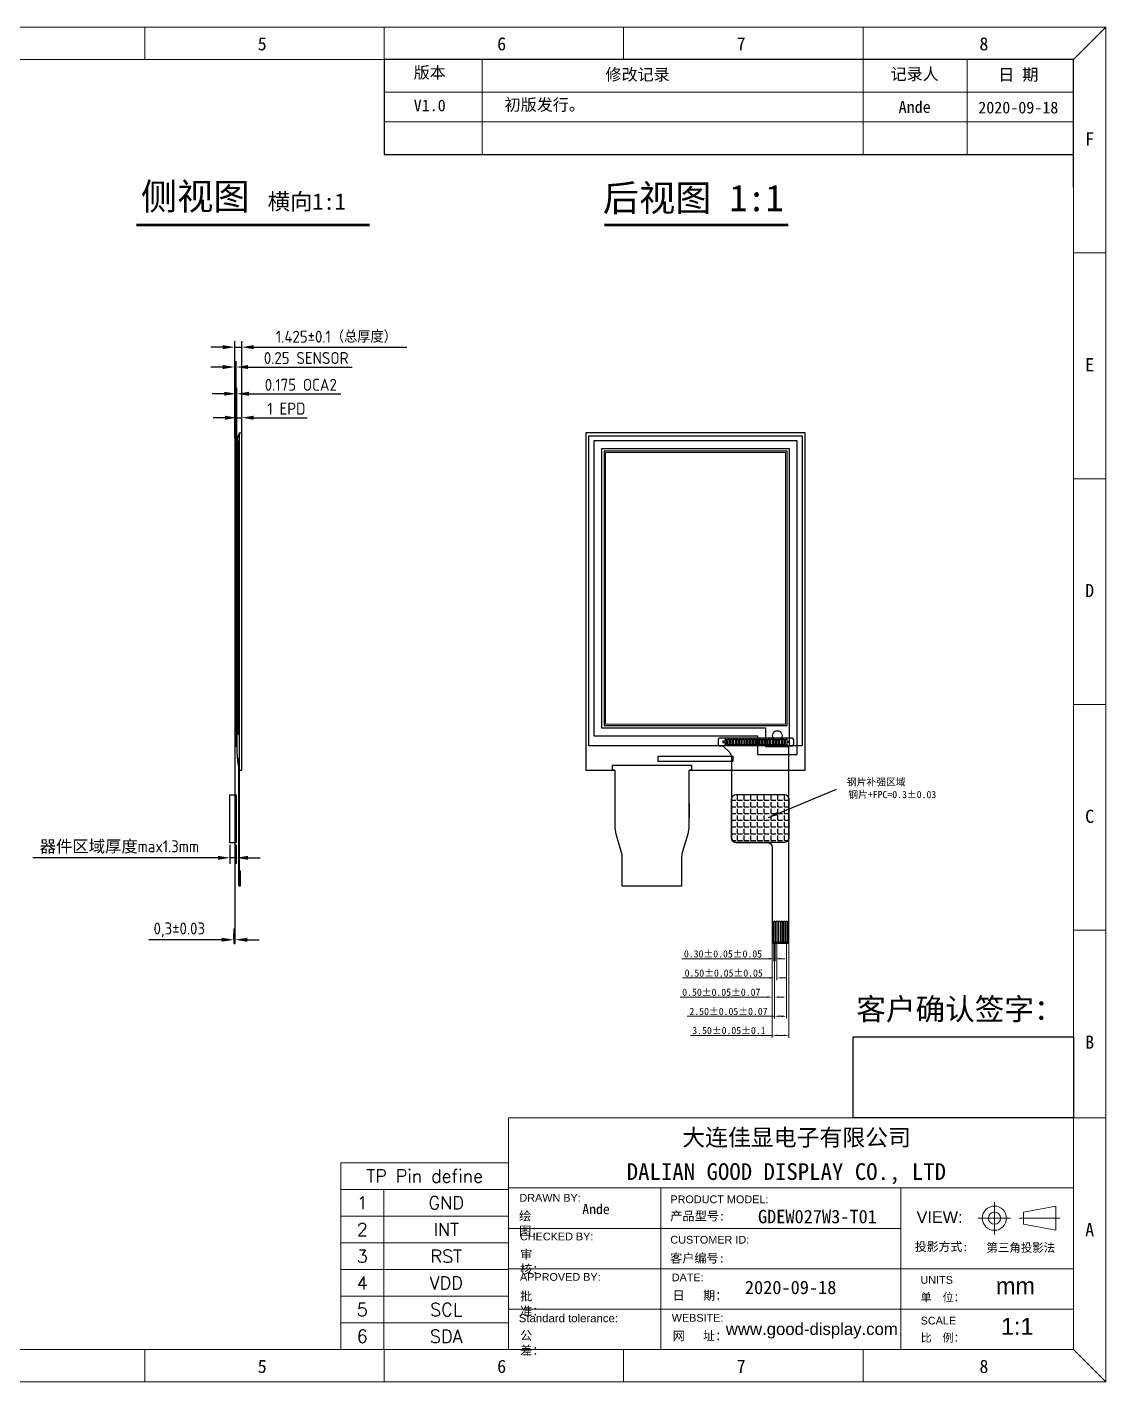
# Model space of a CAD drawing. Header units: millimetres. Extents: x 245 to 11863, y -5369 to 598.
# Drawn here: x 11637.8 to 11863, y -5368.9 to -5086.1 of the extents above; entities that cross this region are included whole.
import ezdxf
from ezdxf.enums import TextEntityAlignment as Align

# ---------------------------------------------------------------- set-up
doc = ezdxf.new("R2010")
doc.units = ezdxf.units.MM
for name, color, linetype, lineweight in [('1', 7, 'Continuous', 9), ('OCA', 206, 'Continuous', 5), ('Sundenal', 4, 'Continuous', 20), ('文字', 2, 'Continuous', 20)]:
    doc.layers.add(name, color=color, linetype=linetype, lineweight=lineweight)
for name, color, linetype in [('COVERLENS', 2, 'Continuous'), ('DIM', 7, 'Continuous'), ('FPC', 5, 'Continuous'), ('GKO', 5, 'Continuous'), ('LCD', 240, 'Continuous'), ('SENSOR', 3, 'Continuous')]:
    doc.layers.add(name, color=color, linetype=linetype)
doc.styles.add('_txtstyle_1.50_0_0', font='simsun.ttc', dxfattribs={"height": 1.5})
doc.styles.add('SimSun_txtstyle_2.50_0_0', font='', dxfattribs={"height": 2.5})
doc.styles.get("Standard").update_dxf_attribs({"font": 'isocp2.shx', "bigfont": 'extfont2.shx'})
doc.styles.add('STYLE1', font='arial.ttf')
doc.styles.add('YW-RD', font='romans.shx', dxfattribs={"bigfont": 'chineset.shx'})
doc.styles.add('宋体', font='')
doc.styles.get('SimSun_txtstyle_2.50_0_0').set_extended_font_data('SimSun')
doc.styles.get('宋体').set_extended_font_data('SimSun')
doc.dimstyles.new('ISO-25', dxfattribs={"dimtxt": 2.5, "dimasz": 2.5, "dimexe": 1.25, "dimexo": 0.625, "dimtad": 1, "dimdec": 1, "dimtxsty": 'Standard', "dimcen": 2.5, "dimadec": 0, "dimazin": 0, "dimtfac": 1, "dimtdec": 1, "dimtmove": 0, "dimatfit": 3, "dimfxl": 1, "dimarcsym": 0})
doc.dimstyles.new('Sundenal', dxfattribs={"dimtxt": 3.5, "dimasz": 2, "dimexe": 1.5, "dimexo": 0.5, "dimtad": 1, "dimdsep": 46, "dimtxsty": 'Standard', "dimcen": 2.5, "dimadec": 0, "dimazin": 0, "dimtm": 1e-09, "dimtfac": 1, "dimtmove": 0, "dimatfit": 3, "dimfxl": 1, "dimarcsym": 0})
doc.dimstyles.new('Sundenal$0', dxfattribs={"dimtxt": 6, "dimasz": 3, "dimexe": 0.8, "dimexo": 0.8, "dimgap": 0.2, "dimtad": 1, "dimzin": 1, "dimdsep": 46, "dimtxsty": '宋体', "dimcen": 2.5, "dimadec": 0, "dimazin": 0, "dimtfac": 1, "dimtofl": 0, "dimtmove": 0, "dimatfit": 3, "dimfxl": 0.8, "dimtolj": 1, "dimlwd": 13, "dimlwe": 13, "dimarcsym": 0})

# ---------------------------------------------------------------- blocks, each defined once
blk = doc.blocks.new('sundenal')
at = {"layer": 'Sundenal', "color": 4}
blk.add_line((-429.24, 786.48), (-429.24, 805.66), dxfattribs=at)
at = {"layer": 'Sundenal', "ltscale": 0.2}
blk.add_line((-19.18, 19.18), (0, 0), dxfattribs=at)
at = {"layer": 'Sundenal', "color": 4}
blk.add_lwpolyline([(-1141.39, 0), (0, 0), (0, 805.66), (-1141.39, 805.66)], close=True, dxfattribs=at)
for points in [[(-571.67, 805.66), (-571.67, 786.48)], [(-286.82, 805.66), (-286.82, 786.48)], [(-144.39, 805.66), (-144.39, 786.48)], [(-19.18, 786.48), (0, 805.66)], [(-19.18, 671.38), (0, 671.38)], [(-19.18, 537.11), (0, 537.11)], [(-19.18, 402.83), (0, 402.83)], [(-19.18, 268.55), (0, 268.55)], [(-19.18, 157.04), (0, 157.04)], [(-19.18, 115.33), (-202.46, 115.33), (-355.22, 115.33)], [(-264.75, 115.33), (-264.75, 19.18)], [(-355.22, 91.29), (-202.46, 91.29), (-121.95, 91.29)], [(-19.18, 43.22), (-202.46, 43.22), (-355.22, 43.22)], [(-571.67, 19.18), (-571.67, 0)], [(-429.24, 19.18), (-429.24, 0)], [(-286.82, 19.18), (-286.82, 0)], [(-144.39, 19.18), (-144.39, 0)]]:
    blk.add_lwpolyline(points, dxfattribs=at)
at = {"layer": 'Sundenal', "ltscale": 0.2}
for points in [[(-19.18, 786.48), (-1122.21, 786.48), (-1122.21, 19.18), (-19.18, 19.18)], [(-19.18, 157.04), (-355.22, 157.04), (-355.22, 19.18), (-19.18, 19.18)]]:
    blk.add_lwpolyline(points, close=True, dxfattribs=at)
at = {"layer": 'Sundenal', "color": 4, "ltscale": 0.5}
for points in [[(-121.95, 115.33), (-121.95, 43.22), (-121.95, 19.18)], [(-66.31, 87.74), (-66.31, 106.96)], [(-75.93, 97.35), (-56.7, 97.35)], [(-27.36, 97.35), (-51.4, 97.35)], [(-355.22, 67.25), (-202.46, 67.25), (-91.88, 67.25), (-19.18, 67.25)]]:
    blk.add_lwpolyline(points, dxfattribs=at)
blk.add_lwpolyline([(-29.77, 104.56), (-29.77, 90.14), (-49, 93.74), (-49, 100.96)], close=True, dxfattribs=at)
for radius in [7.21, 3.61]:
    blk.add_circle((-66.31, 97.35), radius, dxfattribs=at)
at = {"layer": 'Sundenal', "color": 4, "style": '宋体'}
for s, p in [('5', (-501.78, 795.73)), ('6', (-359.35, 795.73)), ('7', (-216.92, 795.73)), ('8', (-72.54, 795.73)), ('F', (-9.67, 739.15)), ('E', (-9.67, 604.87)), ('D', (-9.67, 470.59)), ('C', (-9.67, 336.32)), ('B', (-9.67, 202.04)), ('A', (-9.67, 90.53)), ('5', (-501.78, 9.26)), ('6', (-359.35, 9.26)), ('7', (-216.92, 9.26)), ('8', (-72.54, 9.26))]:
    blk.add_text(s, height=7.85, dxfattribs=at).set_placement(p, align=Align.MIDDLE_CENTER)
at = {"layer": 'Sundenal', "color": 4, "ltscale": 0.5, "style": 'STYLE1'}
for s, height, p in [('DRAWN BY:', 4.61, (-348.81, 109.47)), ('VIEW:', 6.915, (-112.62, 98.05))]:
    blk.add_text(s, height=height, dxfattribs=at).set_placement(p, align=Align.MIDDLE_LEFT)
at = {"layer": 'Sundenal', "color": 4, "style": 'STYLE1'}
for s, p in [('PRODUCT MODEL:', (-259.01, 108.58)), ('CHECKED BY:', (-348.47, 86.47)), ('CUSTOMER ID:', (-259.01, 84.54)), ('APPROVED BY:', (-348.47, 62.43))]:
    blk.add_text(s, height=4.6097, dxfattribs=at).set_placement(p, align=Align.MIDDLE_LEFT)
for s, p in [('DATE:', (-258.21, 59.84)), ('WEBSITE:', (-258.21, 35.8))]:
    blk.add_text(s, height=4.61, dxfattribs=at).set_placement(p)
at = {"layer": 'Sundenal', "color": 4, "ltscale": 0.5, "style": 'STYLE1'}
for s, p in [('UNITS', (-110.31, 58.34)), ('SCALE', (-110.17, 34.14))]:
    blk.add_text(s, height=4.61, dxfattribs=at).set_placement(p)
at = {"layer": 'Sundenal', "color": 4, "ltscale": 0.5, "attachment_point": 1, "style": 'STYLE1'}
for s, insert, char_height, width in [('{\\fSimSun|b0|i0|c134|p54;绘   图：}', (-349.02, 101.34), 5.3139, 29.6747), ('{\\fNSimSun|b0|i0|c134|p49;投影方式:}', (-113.66, 82.96), 5.1776, 35.3306), ('{\\fSimSun|b0|i0|c134|p54;审   核：}', (-348.41, 78.51), 5.3139, 30.3728), ('{\\fArial|b0|i0|c0|p32;mm}', (-65.43, 62.13), 10, 23.1392), ('{\\fSimSun|b0|i0|c134|p54;批   准：}', (-348.41, 53.68), 5.3139, 30.3747), ('{\\fNSimSun|b0|i0|c134|p49;单  位：}', (-110.18, 52.69), 4.7941, 26.4216), ('1:1', (-62.43, 38.07), 10, 19.29), ('{\\fSimSun|b0|i0|c134|p54;公    差：  }', (-348.41, 30.29), 5.3139, 34.0875), ('{\\fNSimSun|b0|i0|c134|p49;比  例：}', (-110.18, 28.65), 4.7941, 25.4832)]:
    blk.add_mtext(s, dxfattribs=dict(at, insert=insert, char_height=char_height, width=width))
at = {"layer": 'Sundenal', "color": 4, "attachment_point": 1, "style": 'STYLE1'}
for s, insert, char_height, width in [('{\\fSimSun|b0|i0|c134|p54;产品型号:}', (-259.1, 101.34), 5.3139, 36.7233), ('{\\fSimSun|b0|i0|c134|p54;客户编号:}', (-259.26, 76.24), 5.3139, 34.4165), ('{\\fSimSun|b0|i0|c134|p54;日   期：}', (-257.68, 54.12), 5.3139, 35.8527), ('{\\fArial|b0|i0|c0|p34;Standard tolerance: }', (-349.17, 40.33), 4.8401, 61.0685), ('{\\fSimSun|b0|i0|c134|p54;网   址：}', (-257.68, 30.09), 5.3139, 35.8527)]:
    blk.add_mtext(s, dxfattribs=dict(at, insert=insert, char_height=char_height, width=width))
at = {"layer": 'Sundenal', "color": 4, "lineweight": 30, "insert": (-71.08, 82.28), "char_height": 5, "width": 45.19, "attachment_point": 1, "style": '宋体'}
blk.add_mtext('第三角投影法', dxfattribs=at)
blk = doc.blocks.new('*D31')
at = {"layer": 'Defpoints', "color": 0, "ltscale": 0.2, "transparency": 16777216}
for p in [(11793.66, -5275.84), (11793.96, -5275.84), (11793.66, -5280.6)]:
    blk.add_point(p, dxfattribs=at)
at = {"layer": 'DIM', "color": 0, "lineweight": 13, "ltscale": 0.2, "transparency": 16777216}
for p, q in [((11793.66, -5275.84), (11793.66, -5281.1)), ((11793.96, -5275.84), (11793.96, -5281.1)), ((11792.66, -5280.6), (11774.43, -5280.6)), ((11794.96, -5280.6), (11795.96, -5280.6))]:
    blk.add_line(p, q, dxfattribs=at)
at = {"layer": 'DIM', "color": 0, "ltscale": 0.2, "transparency": 16777216}
for points in [[(11792.66, -5280.43), (11792.66, -5280.76), (11793.66, -5280.6)], [(11794.96, -5280.43), (11794.96, -5280.76), (11793.96, -5280.6)]]:
    blk.add_solid(points, dxfattribs=at)
at = {"layer": 'DIM', "color": 0, "ltscale": 0.2, "transparency": 16777216, "insert": (11783.04, -5279.59), "char_height": 1.5, "attachment_point": 5, "style": '宋体'}
blk.add_mtext('\\A1;0.30±0.05%%P0.05', dxfattribs=at)
blk = doc.blocks.new('*D32')
at = {"layer": 'Defpoints', "color": 0, "ltscale": 0.2, "transparency": 16777216}
for p in [(11793.81, -5277.22), (11794.31, -5277.22), (11793.81, -5284.6)]:
    blk.add_point(p, dxfattribs=at)
at = {"layer": 'DIM', "color": 0, "lineweight": 13, "ltscale": 0.2, "transparency": 16777216}
for p, q in [((11793.81, -5277.22), (11793.81, -5285.1)), ((11794.31, -5277.22), (11794.31, -5285.1)), ((11792.81, -5284.6), (11774.58, -5284.6)), ((11795.31, -5284.6), (11796.31, -5284.6))]:
    blk.add_line(p, q, dxfattribs=at)
at = {"layer": 'DIM', "color": 0, "ltscale": 0.2, "transparency": 16777216}
for points in [[(11792.81, -5284.43), (11792.81, -5284.76), (11793.81, -5284.6)], [(11795.31, -5284.43), (11795.31, -5284.76), (11794.31, -5284.6)]]:
    blk.add_solid(points, dxfattribs=at)
at = {"layer": 'DIM', "color": 0, "ltscale": 0.2, "transparency": 16777216, "insert": (11783.19, -5283.59), "char_height": 1.5, "attachment_point": 5, "style": '宋体'}
blk.add_mtext('\\A1;0.50±0.05%%P0.05', dxfattribs=at)
blk = doc.blocks.new('*D33')
at = {"layer": 'Defpoints', "color": 0, "ltscale": 0.2, "transparency": 16777216}
for p in [(11793.81, -5277.22), (11796.31, -5277.22), (11793.81, -5292.6)]:
    blk.add_point(p, dxfattribs=at)
at = {"layer": 'DIM', "color": 0, "lineweight": 13, "ltscale": 0.2, "transparency": 16777216}
for p, q in [((11793.81, -5277.22), (11793.81, -5293.1)), ((11796.31, -5277.22), (11796.31, -5293.1)), ((11793.81, -5292.6), (11775.58, -5292.6)), ((11795.31, -5292.6), (11794.81, -5292.6))]:
    blk.add_line(p, q, dxfattribs=at)
at = {"layer": 'DIM', "color": 0, "ltscale": 0.2, "transparency": 16777216}
for points in [[(11794.81, -5292.43), (11794.81, -5292.76), (11793.81, -5292.6)], [(11795.31, -5292.43), (11795.31, -5292.76), (11796.31, -5292.6)]]:
    blk.add_solid(points, dxfattribs=at)
at = {"layer": 'DIM', "color": 0, "ltscale": 0.2, "transparency": 16777216, "insert": (11784.19, -5291.59), "char_height": 1.5, "attachment_point": 5, "style": '宋体'}
blk.add_mtext('\\A1;2.50±0.05%%P0.07', dxfattribs=at)
blk = doc.blocks.new('*D34')
at = {"layer": 'Defpoints', "color": 0, "ltscale": 0.2, "transparency": 16777216}
for p in [(11793.31, -5276.74), (11793.81, -5277.22), (11793.31, -5288.6)]:
    blk.add_point(p, dxfattribs=at)
at = {"layer": 'DIM', "color": 0, "lineweight": 13, "ltscale": 0.2, "transparency": 16777216}
for p, q in [((11793.31, -5276.74), (11793.31, -5289.1)), ((11793.81, -5277.22), (11793.81, -5289.1)), ((11792.31, -5288.6), (11774.07, -5288.6)), ((11794.81, -5288.6), (11795.81, -5288.6))]:
    blk.add_line(p, q, dxfattribs=at)
at = {"layer": 'DIM', "color": 0, "ltscale": 0.2, "transparency": 16777216}
for points in [[(11792.31, -5288.43), (11792.31, -5288.76), (11793.31, -5288.6)], [(11794.81, -5288.43), (11794.81, -5288.76), (11793.81, -5288.6)]]:
    blk.add_solid(points, dxfattribs=at)
at = {"layer": 'DIM', "color": 0, "ltscale": 0.2, "transparency": 16777216, "insert": (11782.69, -5287.59), "char_height": 1.5, "attachment_point": 5, "style": '宋体'}
blk.add_mtext('\\A1;0.50±0.05%%P0.07', dxfattribs=at)
blk = doc.blocks.new('*D35')
at = {"layer": 'Defpoints', "color": 0, "ltscale": 0.2, "transparency": 16777216}
for p in [(11793.31, -5276.33), (11796.81, -5275.71), (11793.31, -5296.6)]:
    blk.add_point(p, dxfattribs=at)
at = {"layer": 'DIM', "color": 0, "lineweight": 13, "ltscale": 0.2, "transparency": 16777216}
for p, q in [((11793.31, -5276.33), (11793.31, -5297.1)), ((11796.81, -5275.71), (11796.81, -5297.1)), ((11793.31, -5296.6), (11776.25, -5296.6)), ((11795.81, -5296.6), (11794.31, -5296.6))]:
    blk.add_line(p, q, dxfattribs=at)
at = {"layer": 'DIM', "color": 0, "ltscale": 0.2, "transparency": 16777216}
for points in [[(11794.31, -5296.43), (11794.31, -5296.76), (11793.31, -5296.6)], [(11795.81, -5296.43), (11795.81, -5296.76), (11796.81, -5296.6)]]:
    blk.add_solid(points, dxfattribs=at)
at = {"layer": 'DIM', "color": 0, "ltscale": 0.2, "transparency": 16777216, "insert": (11784.28, -5295.59), "char_height": 1.5, "attachment_point": 5, "style": '宋体'}
blk.add_mtext('\\A1;3.50±0.05%%P0.1', dxfattribs=at)
blk = doc.blocks.new('*D50')
at = {"layer": 'COVERLENS', "color": 0, "lineweight": -2, "ltscale": 0.2, "transparency": 16777216}
for p, q in [((11680.1, -5256.84), (11680.1, -5260.78)), ((11681.4, -5256.84), (11681.4, -5260.78)), ((11677.6, -5259.53), (11638.94, -5259.53)), ((11681.4, -5259.53), (11680.1, -5259.53)), ((11683.9, -5259.53), (11686.4, -5259.53))]:
    blk.add_line(p, q, dxfattribs=at)
at = {"layer": 'COVERLENS', "color": 0, "ltscale": 0.2, "transparency": 16777216}
for points in [[(11677.6, -5259.11), (11677.6, -5259.95), (11680.1, -5259.53)], [(11683.9, -5259.11), (11683.9, -5259.95), (11681.4, -5259.53)]]:
    blk.add_solid(points, dxfattribs=at)
at = {"layer": 'Defpoints', "color": 0, "ltscale": 0.2, "transparency": 16777216}
for p in [(11680.1, -5256.21), (11681.4, -5256.21), (11680.1, -5259.53)]:
    blk.add_point(p, dxfattribs=at)
at = {"layer": 'COVERLENS', "color": 0, "ltscale": 0.2, "transparency": 16777216, "insert": (11657.02, -5257.26), "char_height": 2.5, "attachment_point": 5}
blk.add_mtext('{\\fSimSun|b0|i0|c134|p2;器件区域厚度\\Fisocp2,extfont2|c134;max1.3mm}', dxfattribs=at)
blk = doc.blocks.new('*D51')
at = {"layer": 'COVERLENS', "color": 0, "lineweight": -2, "ltscale": 0.2, "transparency": 16777216}
for p, q in [((11678.4, -5276.63), (11663.17, -5276.63)), ((11680.9, -5276.43), (11680.9, -5275.38)), ((11681.2, -5276.63), (11680.9, -5276.63)), ((11681.2, -5276.43), (11681.2, -5275.38)), ((11683.7, -5276.63), (11686.2, -5276.63))]:
    blk.add_line(p, q, dxfattribs=at)
at = {"layer": 'COVERLENS', "color": 0, "ltscale": 0.2, "transparency": 16777216}
for points in [[(11678.4, -5276.21), (11678.4, -5277.04), (11680.9, -5276.63)], [(11683.7, -5276.21), (11683.7, -5277.04), (11681.2, -5276.63)]]:
    blk.add_solid(points, dxfattribs=at)
at = {"layer": 'Defpoints', "color": 0, "ltscale": 0.2, "transparency": 16777216}
for p in [(11680.9, -5276.63), (11680.9, -5277.06), (11681.2, -5277.06)]:
    blk.add_point(p, dxfattribs=at)
at = {"layer": 'COVERLENS', "color": 0, "ltscale": 0.2, "transparency": 16777216, "insert": (11669.53, -5274.57), "char_height": 2.5, "attachment_point": 5}
blk.add_mtext('0,3{\\Fisocp2,extfont2|c134;%%P0.03}', dxfattribs=at)
blk = doc.blocks.new('*D45')
at = {"layer": 'COVERLENS', "color": 0, "lineweight": -2, "ltscale": 0.2, "transparency": 16777216}
for p, q in [((11678.6, -5157.07), (11676.1, -5157.07)), ((11681.1, -5171.82), (11681.1, -5155.82)), ((11681.1, -5157.07), (11681.4, -5157.07)), ((11681.4, -5171.82), (11681.4, -5155.82)), ((11683.9, -5157.07), (11705.65, -5157.07))]:
    blk.add_line(p, q, dxfattribs=at)
at = {"layer": 'COVERLENS', "color": 0, "ltscale": 0.2, "transparency": 16777216}
for points in [[(11678.6, -5156.65), (11678.6, -5157.49), (11681.1, -5157.07)], [(11683.9, -5156.65), (11683.9, -5157.49), (11681.4, -5157.07)]]:
    blk.add_solid(points, dxfattribs=at)
at = {"layer": 'Defpoints', "color": 0, "ltscale": 0.2, "transparency": 16777216}
for p in [(11681.4, -5157.07), (11681.1, -5172.45), (11681.4, -5172.45)]:
    blk.add_point(p, dxfattribs=at)
at = {"layer": 'COVERLENS', "color": 0, "ltscale": 0.2, "transparency": 16777216, "insert": (11696.02, -5155.19), "char_height": 2.5, "attachment_point": 5}
blk.add_mtext('{\\Fisocp2,extfont2|c134;0.25 SENSOR}', dxfattribs=at)
blk = doc.blocks.new('*D46')
at = {"layer": 'COVERLENS', "color": 0, "lineweight": -2, "ltscale": 0.2, "transparency": 16777216}
for p, q in [((11681.4, -5172.2), (11681.4, -5161.4)), ((11681.57, -5172.2), (11681.57, -5161.4)), ((11678.9, -5162.65), (11676.4, -5162.65)), ((11681.4, -5162.65), (11681.57, -5162.65)), ((11684.07, -5162.65), (11703.23, -5162.65))]:
    blk.add_line(p, q, dxfattribs=at)
at = {"layer": 'COVERLENS', "color": 0, "ltscale": 0.2, "transparency": 16777216}
for points in [[(11678.9, -5162.24), (11678.9, -5163.07), (11681.4, -5162.65)], [(11684.07, -5162.24), (11684.07, -5163.07), (11681.57, -5162.65)]]:
    blk.add_solid(points, dxfattribs=at)
at = {"layer": 'Defpoints', "color": 0, "ltscale": 0.2, "transparency": 16777216}
for p in [(11681.57, -5162.65), (11681.4, -5172.82), (11681.57, -5172.82)]:
    blk.add_point(p, dxfattribs=at)
at = {"layer": 'COVERLENS', "color": 0, "ltscale": 0.2, "transparency": 16777216, "insert": (11694.9, -5160.78), "char_height": 2.5, "attachment_point": 5}
blk.add_mtext('{\\Fisocp2,extfont2|c134;0.175 OCA2}', dxfattribs=at)
blk = doc.blocks.new('*D52')
at = {"layer": 'COVERLENS', "color": 0, "lineweight": -2, "ltscale": 0.2, "transparency": 16777216}
for p, q in [((11681.57, -5173.72), (11681.57, -5166.4)), ((11682.57, -5173.72), (11682.57, -5166.4)), ((11679.07, -5167.65), (11676.57, -5167.65)), ((11681.57, -5167.65), (11682.57, -5167.65)), ((11685.07, -5167.65), (11696.22, -5167.65))]:
    blk.add_line(p, q, dxfattribs=at)
at = {"layer": 'COVERLENS', "color": 0, "ltscale": 0.2, "transparency": 16777216}
for points in [[(11679.07, -5167.24), (11679.07, -5168.07), (11681.57, -5167.65)], [(11685.07, -5167.24), (11685.07, -5168.07), (11682.57, -5167.65)]]:
    blk.add_solid(points, dxfattribs=at)
at = {"layer": 'Defpoints', "color": 0, "ltscale": 0.2, "transparency": 16777216}
for p in [(11682.57, -5167.65), (11681.57, -5174.35), (11682.57, -5174.35)]:
    blk.add_point(p, dxfattribs=at)
at = {"layer": 'COVERLENS', "color": 0, "ltscale": 0.2, "transparency": 16777216, "insert": (11691.89, -5165.76), "char_height": 2.5, "attachment_point": 5}
blk.add_mtext('1{\\Fisocp2,extfont2|c134; EPD}', dxfattribs=at)
blk = doc.blocks.new('*D53')
at = {"layer": 'COVERLENS', "color": 0, "lineweight": -2, "ltscale": 0.2, "transparency": 16777216}
for p, q in [((11678.6, -5152.93), (11676.1, -5152.93)), ((11681.1, -5170.87), (11681.1, -5151.68)), ((11681.1, -5152.93), (11682.57, -5152.93)), ((11682.57, -5170.87), (11682.57, -5151.68)), ((11685.07, -5152.93), (11717.05, -5152.93))]:
    blk.add_line(p, q, dxfattribs=at)
at = {"layer": 'COVERLENS', "color": 0, "ltscale": 0.2, "transparency": 16777216}
for points in [[(11678.6, -5152.51), (11678.6, -5153.34), (11681.1, -5152.93)], [(11685.07, -5152.51), (11685.07, -5153.34), (11682.57, -5152.93)]]:
    blk.add_solid(points, dxfattribs=at)
at = {"layer": 'Defpoints', "color": 0, "ltscale": 0.2, "transparency": 16777216}
for p in [(11682.57, -5152.93), (11681.1, -5171.5), (11682.57, -5171.5)]:
    blk.add_point(p, dxfattribs=at)
at = {"layer": 'COVERLENS', "color": 0, "ltscale": 0.2, "transparency": 16777216, "insert": (11702.31, -5150.76), "char_height": 2.5, "attachment_point": 5}
blk.add_mtext('1.425±0.1（总厚度）', dxfattribs=at)

msp = doc.modelspace()

# ---------------------------------------------------------------- hatches: boundary and pattern name
at = {"layer": 'GKO'}
h = msp.add_hatch(dxfattribs=at)
h.set_pattern_fill('ANGLE', color=256, scale=0.2, style=0)
h.set_pattern_definition([(0, (513.6848, -440.4253), (0, 1.397), [1.016, -0.381]), (90, (513.6848, -440.4253), (-1.397, 9e-17), [1.016, -0.381])])
edge = h.paths.add_edge_path()
edge.add_line((11795.8102, -5256.3249), (11785.8102, -5256.3249))
edge.add_arc((11785.8102, -5255.3249), 1, 180, 270, ccw=False)
edge.add_line((11784.8102, -5255.3249), (11784.8102, -5247.3249))
edge.add_arc((11785.8102, -5247.3249), 1, 90, 180, ccw=False)
edge.add_line((11785.8102, -5246.3249), (11795.8102, -5246.3249))
edge.add_arc((11795.8102, -5247.3249), 1, 0, 90, ccw=False)
edge.add_line((11796.8102, -5247.3249), (11796.8102, -5255.3249))
edge.add_arc((11795.8102, -5255.3249), 1, -90, 0, ccw=False)

# ---------------------------------------------------------------- linework, layer by layer
at = {"layer": '1', "color": 1}
for p, q in [((11712.2154, -5334.3299), (11712.2154, -5328.7568)), ((11712.2154, -5339.9029), (11712.2154, -5334.3299)), ((11712.2154, -5345.4759), (11712.2154, -5339.9029)), ((11712.2154, -5351.049), (11712.2154, -5345.4759)), ((11712.2154, -5356.622), (11712.2154, -5351.049)), ((11712.2154, -5362.1951), (11712.2154, -5356.622))]:
    msp.add_line(p, q, dxfattribs=at)
for points in [[(11703.2341, -5323.1838), (11703.2341, -5328.7568), (11738.2843, -5328.7568), (11738.2843, -5323.1838)], [(11703.2341, -5328.7568), (11703.2341, -5334.3299), (11738.2843, -5334.3299), (11738.2843, -5328.7568)], [(11703.2341, -5334.3299), (11703.2341, -5339.9029), (11738.2843, -5339.9029), (11738.2843, -5334.3299)], [(11703.2341, -5339.9029), (11703.2341, -5345.4759), (11738.2843, -5345.4759), (11738.2843, -5339.9029)], [(11703.2341, -5345.4759), (11703.2341, -5351.049), (11738.2843, -5351.049), (11738.2843, -5345.4759)], [(11703.2341, -5351.049), (11703.2341, -5356.622), (11738.2843, -5356.622), (11738.2843, -5351.049)], [(11703.2341, -5356.622), (11703.2341, -5362.1951), (11738.2843, -5362.1951), (11738.2843, -5356.622)]]:
    msp.add_lwpolyline(points, close=True, dxfattribs=at)
at = {"layer": 'COVERLENS', "color": 2, "linetype": 'Continuous', "lineweight": 0}
msp.add_lwpolyline([(11796.1084, -5174.9368), (11758.5117, -5174.9368), (11758.5117, -5231.613), (11796.1084, -5231.613)], close=True, dxfattribs=at)
at = {"layer": 'DIM', "lineweight": 30, "ltscale": 0.2, "const_width": 0.5539}
for points in [[(11660.5756, -5127.4078), (11709.2886, -5127.4078)], [(11758.2786, -5127.4078), (11796.6539, -5127.4078)]]:
    msp.add_lwpolyline(points, dxfattribs=at)
at = {"layer": 'FPC', "ltscale": 0.2}
for points in [[(11681.1979, -5234.6493), (11681.0979, -5234.6493), (11681.0979, -5277.399), (11681.1979, -5277.399)], [(11680.0979, -5246.3993), (11681.0979, -5246.3993), (11681.0979, -5256.3993), (11680.0979, -5256.3993)], [(11681.1979, -5246.3993), (11681.3979, -5246.3993), (11681.3979, -5256.3993), (11681.1979, -5256.3993)], [(11681.0979, -5274.399), (11680.8978, -5274.399), (11680.8978, -5277.399), (11681.0979, -5277.399)]]:
    msp.add_lwpolyline(points, close=True, dxfattribs=at)
at = {"layer": 'GKO'}
for points in [[(11797.5102, -5236.1249, 0.41421356), (11797.8102, -5235.8249), (11797.8102, -5234.8749, 0.41421356), (11797.5102, -5234.5749), (11782.3102, -5234.5749, 0.41421356), (11782.0102, -5234.8749), (11782.0102, -5235.8249, 0.41421356), (11782.3102, -5236.1249), (11782.8031, -5236.1249, -0.19891237), (11783.1566, -5236.2713), (11784.3708, -5237.4856, -0.19891237), (11784.8102, -5238.5462), (11784.8102, -5255.3249, 0.41421356), (11785.8102, -5256.3249), (11792.3101, -5256.3249, -0.41421356), (11793.3101, -5257.3249), (11793.3101, -5277.1246, 0.41421356), (11793.5101, -5277.3246), (11796.6102, -5277.3246, 0.41421356), (11796.8102, -5277.1246), (11796.8102, -5236.4249, -0.41421356), (11797.1102, -5236.1249)], [(11795.8102, -5256.3249), (11785.8102, -5256.3249, -0.41421356), (11784.8102, -5255.3249), (11784.8102, -5247.3249, -0.41421356), (11785.8102, -5246.3249), (11795.8102, -5246.3249, -0.41421356), (11796.8102, -5247.3249), (11796.8102, -5255.3249, -0.41421356)], [(11795.8102, -5256.3249), (11785.8102, -5256.3249, -0.41421356), (11784.8102, -5255.3249), (11784.8102, -5247.3249, -0.41421356), (11785.8102, -5246.3249), (11795.8102, -5246.3249, -0.41421356), (11796.8102, -5247.3249), (11796.8102, -5255.3249, -0.41421356)]]:
    msp.add_lwpolyline(points, format="xyb", close=True, dxfattribs=at)
for points in [[(11783.4602, -5235.1749), (11783.0102, -5235.1749), (11783.0102, -5235.4749), (11783.4602, -5235.4749), (11783.4602, -5235.9249), (11783.7602, -5235.9249), (11783.7602, -5234.7249), (11783.4602, -5234.7249)], [(11784.3602, -5235.9249), (11784.0602, -5235.9249), (11784.0602, -5234.7249), (11784.3602, -5234.7249)], [(11784.9602, -5235.9249), (11784.6602, -5235.9249), (11784.6602, -5234.7249), (11784.9602, -5234.7249)], [(11785.5602, -5235.9249), (11785.2602, -5235.9249), (11785.2602, -5234.7249), (11785.5602, -5234.7249)], [(11786.1602, -5235.9249), (11785.8602, -5235.9249), (11785.8602, -5234.7249), (11786.1602, -5234.7249)], [(11786.7602, -5235.9249), (11786.4602, -5235.9249), (11786.4602, -5234.7249), (11786.7602, -5234.7249)], [(11787.3602, -5235.9249), (11787.0602, -5235.9249), (11787.0602, -5234.7249), (11787.3602, -5234.7249)], [(11787.9602, -5235.9249), (11787.6602, -5235.9249), (11787.6602, -5234.7249), (11787.9602, -5234.7249)], [(11788.5602, -5235.9249), (11788.2602, -5235.9249), (11788.2602, -5234.7249), (11788.5602, -5234.7249)], [(11789.1602, -5235.9249), (11788.8602, -5235.9249), (11788.8602, -5234.7249), (11789.1602, -5234.7249)], [(11789.7602, -5235.9249), (11789.4602, -5235.9249), (11789.4602, -5234.7249), (11789.7602, -5234.7249)], [(11790.3602, -5235.9249), (11790.0602, -5235.9249), (11790.0602, -5234.7249), (11790.3602, -5234.7249)], [(11790.9602, -5235.9249), (11790.6602, -5235.9249), (11790.6602, -5234.7249), (11790.9602, -5234.7249)], [(11791.5602, -5235.9249), (11791.2602, -5235.9249), (11791.2602, -5234.7249), (11791.5602, -5234.7249)], [(11792.1602, -5235.9249), (11791.8602, -5235.9249), (11791.8602, -5234.7249), (11792.1602, -5234.7249)], [(11792.7602, -5235.9249), (11792.4602, -5235.9249), (11792.4602, -5234.7249), (11792.7602, -5234.7249)], [(11793.3602, -5235.9249), (11793.0602, -5235.9249), (11793.0602, -5234.7249), (11793.3602, -5234.7249)], [(11793.9602, -5235.9249), (11793.6602, -5235.9249), (11793.6602, -5234.7249), (11793.9602, -5234.7249)], [(11794.5602, -5235.9249), (11794.2602, -5235.9249), (11794.2602, -5234.7249), (11794.5602, -5234.7249)], [(11795.1602, -5235.9249), (11794.8602, -5235.9249), (11794.8602, -5234.7249), (11795.1602, -5234.7249)], [(11795.7602, -5235.9249), (11795.4602, -5235.9249), (11795.4602, -5234.7249), (11795.7602, -5234.7249)], [(11796.3602, -5235.1749), (11796.8102, -5235.1749), (11796.8102, -5235.4749), (11796.3602, -5235.4749), (11796.3602, -5235.9249), (11796.0602, -5235.9249), (11796.0602, -5234.7249), (11796.3602, -5234.7249)], [(11793.9602, -5277.2246), (11793.6602, -5277.2246), (11793.6602, -5272.7246), (11793.9602, -5272.7246)], [(11794.4602, -5277.2246), (11794.1602, -5277.2246), (11794.1602, -5272.7246), (11794.4602, -5272.7246)], [(11794.9602, -5277.2246), (11794.6602, -5277.2246), (11794.6602, -5272.7246), (11794.9602, -5272.7246)], [(11795.4602, -5277.2246), (11795.1602, -5277.2246), (11795.1602, -5272.7246), (11795.4602, -5272.7246)], [(11795.9602, -5277.2246), (11795.6602, -5277.2246), (11795.6602, -5272.7246), (11795.9602, -5272.7246)], [(11796.4602, -5277.2246), (11796.1602, -5277.2246), (11796.1602, -5272.7246), (11796.4602, -5272.7246)]]:
    msp.add_lwpolyline(points, close=True, dxfattribs=at)
at = {"layer": 'LCD', "linetype": 'Continuous'}
for p, q in [((11681.5734, -5172.4937), (11681.8734, -5172.4937)), ((11681.5734, -5233.7937), (11681.5734, -5172.4937)), ((11681.6734, -5233.7937), (11681.6734, -5172.4937)), ((11681.8734, -5233.7937), (11681.8734, -5172.4937)), ((11682.0734, -5170.8211), (11682.5734, -5170.8211)), ((11682.0734, -5265.3396), (11682.0734, -5170.8211)), ((11682.5734, -5241.2415), (11682.5734, -5170.8211)), ((11681.8734, -5173.0211), (11682.0734, -5173.0211)), ((11681.8734, -5233.7937), (11681.5734, -5233.7937)), ((11682.0734, -5232.9415), (11681.8734, -5232.9415)), ((11681.8252, -5238.691), (11682.0734, -5238.691)), ((11681.8252, -5239.4932), (11681.8252, -5238.691)), ((11682.0734, -5239.4932), (11681.8252, -5239.4932)), ((11681.9734, -5265.3396), (11681.9734, -5239.4932)), ((11682.0734, -5241.2415), (11682.5734, -5241.2415))]:
    msp.add_line(p, q, dxfattribs=at)
for points in [[(11775.9875, -5241.2415), (11800.1987, -5241.2415), (11800.1987, -5170.8211), (11754.4034, -5170.8211), (11754.4034, -5241.2415), (11760.2478, -5241.2415), (11760.425, -5241.2415)], [(11760.4478, -5247.7002), (11760.4478, -5253.0363)], [(11775.9647, -5248.1683), (11775.9647, -5251.1182)], [(11681.9734, -5265.3396), (11682.2734, -5265.3396), (11682.2734, -5262.3396), (11682.0734, -5262.3396)]]:
    msp.add_lwpolyline(points, dxfattribs=at)
for points in [[(11798.5493, -5172.4937), (11756.0528, -5172.4937), (11756.0528, -5234.0422), (11790.2545, -5234.0422), (11790.2545, -5237.9697), (11798.5493, -5237.9697), (11798.5493, -5232.3925)], [(11796.8949, -5174.1323), (11757.7072, -5174.1323), (11757.7072, -5232.4175), (11791.8997, -5232.4175), (11791.8997, -5236.3103), (11796.8949, -5236.3103), (11796.8949, -5232.4175)], [(11796.4084, -5174.6368), (11758.2117, -5174.6368), (11758.2117, -5231.913), (11796.4084, -5231.913)], [(11794.0906, -5234.956), (11793.8086, -5234.8148), (11793.5861, -5234.5923), (11793.4497, -5234.3103), (11793.3997, -5234.0058), (11793.4497, -5233.6924), (11793.5861, -5233.4104), (11793.8086, -5233.1879), (11794.0906, -5233.0468), (11794.4043, -5233.0265), (11794.7087, -5233.0468), (11794.986, -5233.1879), (11795.2085, -5233.4104), (11795.3449, -5233.6924), (11795.4041, -5234.0058), (11795.3449, -5234.3103), (11795.2085, -5234.5923), (11794.986, -5234.8148), (11794.7087, -5234.956), (11794.4043, -5235.0012)], [(11775.9647, -5241.3463), (11776.0192, -5241.1918), (11776.16, -5241.1326), (11776.5101, -5241.1326), (11776.5101, -5240.2328), (11759.9114, -5240.2328), (11759.9114, -5241.1326), (11760.2478, -5241.1326), (11760.3886, -5241.1918), (11760.4478, -5241.3463), (11760.4478, -5253.0499), (11760.507, -5253.7861), (11760.6659, -5254.4998), (11761.7386, -5258.1039), (11761.9022, -5258.8221), (11761.9478, -5259.5583), (11761.9478, -5265.3396), (11774.4603, -5265.3396), (11774.4603, -5259.5583), (11774.5056, -5258.8221), (11774.6693, -5258.1039), (11775.7511, -5254.4998), (11775.9055, -5253.7861), (11775.9647, -5253.0499), (11775.9647, -5242.6326)], [(11785.0821, -5239.4374), (11769.5336, -5239.4374), (11769.5336, -5238.2784), (11785.0821, -5238.2784)]]:
    msp.add_lwpolyline(points, close=True, dxfattribs=at)
for centre, radius, start, end in [((11687.4627, -5173.3432), 5.9502, 154.921259, 171.792081), ((11712.9431, -5235.7339), 31.4297, 176.46075, 189.814123)]:
    msp.add_arc(centre, radius, start, end, dxfattribs=at)
at = {"layer": 'OCA', "ltscale": 0.2}
msp.add_lwpolyline([(11681.3984, -5172.4937), (11681.5734, -5172.4937), (11681.5734, -5233.7937), (11681.3984, -5233.7937)], close=True, dxfattribs=at)
at = {"layer": 'SENSOR', "linetype": 'Continuous'}
for points in [[(11681.0979, -5236.1993), (11681.3979, -5236.1993), (11681.3979, -5171.4993), (11681.0979, -5171.4993)], [(11755.05, -5236.1249), (11755.05, -5171.4249), (11799.55, -5171.4249), (11799.55, -5236.1249)]]:
    msp.add_lwpolyline(points, close=True, dxfattribs=at)
at = {"layer": '文字', "lineweight": 30}
for p, q in [((11856.2475, -5092.8446), (11712.2995, -5092.8446)), ((11712.2995, -5092.8446), (11712.2995, -5112.7108)), ((11856.2475, -5119.5413), (11856.2475, -5092.8446)), ((11712.2995, -5112.7108), (11856.2475, -5112.7108))]:
    msp.add_line(p, q, dxfattribs=at)
at = {"layer": '文字'}
for points in [[(11732.7308, -5112.7108), (11732.7308, -5092.8013)], [(11812.2875, -5112.7108), (11812.2875, -5092.8446)], [(11834.0425, -5112.7108), (11834.0425, -5092.8446)], [(11712.2995, -5099.7184), (11856.2475, -5099.7184)], [(11712.2995, -5105.8802), (11856.2475, -5105.8802)], [(11712.2995, -5112.7108), (11856.2475, -5112.7108)]]:
    msp.add_lwpolyline(points, dxfattribs=at)
at = {"layer": '文字', "color": 0, "lineweight": 30}
msp.add_lwpolyline([(11810.2227, -5296.9258), (11856.2475, -5296.9258), (11856.2475, -5313.8011), (11810.2227, -5313.8011)], close=True, dxfattribs=at)

# ---------------------------------------------------------------- block references
at = {"layer": 'Sundenal', "xscale": 0.3510397440006727, "yscale": 0.3510397440006727, "zscale": 0.3510397440006727}
msp.add_blockref('sundenal', (11862.9813, -5368.9288), dxfattribs=at)

# ---------------------------------------------------------------- texts
at = {"layer": '1', "attachment_point": 5, "style": 'YW-RD'}
for s, insert, char_height, width in [('TP Pin define', (11720.7592, -5325.9703), 2.694384, 35.050221), ('1', (11707.7248, -5331.5433), 2.6944, 8.98128), ('1', (11707.7248, -5331.5433), 2.6944, 8.98128), ('{\\Fromans,chineset|c134;GND}', (11725.2499, -5331.5433), 2.694384, 26.068941), ('2', (11707.7248, -5337.1164), 2.6944, 8.98128), ('{\\Fromans,chineset|c134;INT}', (11725.2499, -5337.1164), 2.694384, 26.068941), ('3', (11707.7248, -5342.6894), 2.6944, 8.98128), ('RST', (11725.2499, -5342.6894), 2.69438, 26.068941), ('4', (11707.7248, -5348.2625), 2.6944, 8.98128), ('{\\Fromans,chineset|c134;VDD}', (11725.2499, -5348.2625), 2.694384, 26.068941), ('5', (11707.7248, -5353.8355), 2.6944, 8.98128), ('{\\Fromans,chineset|c134;SCL}', (11725.2499, -5353.8355), 2.694384, 26.068941), ('6', (11707.7248, -5359.4085), 2.6944, 8.98128), ('{\\Fromans,chineset|c134;SDA}', (11725.2499, -5359.4085), 2.694384, 26.068941)]:
    msp.add_mtext(s, dxfattribs=dict(at, insert=insert, char_height=char_height, width=width))
at = {"layer": 'DIM', "lineweight": 30, "ltscale": 0.2, "attachment_point": 1, "style": '宋体'}
for s, insert, char_height, width in [('侧视图 {\\H0.6177x;横向1:1}', (11661.5393, -5118.6947), 5.538566, 47.74925), ('后视图 1:1', (11757.9573, -5119.0118), 5.53857, 38.696637)]:
    msp.add_mtext(s, dxfattribs=dict(at, insert=insert, char_height=char_height, width=width))
at = {"layer": 'DIM', "lineweight": 30, "char_height": 1.5, "attachment_point": 3, "style": '宋体'}
for s, insert, width in [('钢片补强区域', (11821.1838, -5242.9521), 17.625495), ('钢片+FPC=0.3%%P0.03', (11827.5597, -5245.5694), 32.365316)]:
    msp.add_mtext(s, dxfattribs=dict(at, insert=insert, width=width))
at = {"layer": 'Sundenal', "color": 4, "true_color": 0x00ffff, "style": '宋体'}
msp.add_text('DALIAN GOOD DISPLAY CO., LTD', height=3.5, dxfattribs=at).set_placement((11762.938, -5325.021), align=Align.MIDDLE_LEFT)
at = {"layer": 'Sundenal', "color": 4, "true_color": 0x00ffff}
for s, insert, char_height, width, attachment_point, style in [('大连佳显电子有限公司', (11774.5327, -5316.1431), 3.5, 110.031763, 1, 'SimSun_txtstyle_2.50_0_0'), ('{\\fArial|b0|i0|c0|p34;www.good-display.com}', (11801.5812, -5356.6211), 2.5, 15.275873, 2, '_txtstyle_1.50_0_0')]:
    msp.add_mtext(s, dxfattribs=dict(at, insert=insert, char_height=char_height, width=width, attachment_point=attachment_point, style=style))
at = {"layer": '文字', "style": '宋体'}
for s, insert, char_height, width, attachment_point in [('版本', (11718.4657, -5094.3587), 2.45728, 7.967455, 1), ('修改记录', (11758.5149, -5094.7855), 2.45728, 15.764006, 1), ('记录人', (11823.0589, -5094.6796), 2.45728, 11.90506, 2), ('日 期', (11844.6876, -5094.8024), 2.45728, 10.857956, 2), ('V1.0', (11718.4657, -5101.2325), 2.45728, 7.967455, 1), ('初版发行。', (11737.4493, -5101.0929), 2.45728, 71.342456, 1), ('Ande', (11823.0505, -5101.5534), 2.45728, 11.90506, 2), ('2020-09-18', (11844.6876, -5101.6763), 2.45728, 19.180331, 2), ('GDEW027W3-T01', (11802.7509, -5334.4331), 2.808318, 24.572782, 5), ('2020-09-18', (11797.1617, -5349.2245), 2.80832, 24.572782, 5)]:
    msp.add_mtext(s, dxfattribs=dict(at, insert=insert, char_height=char_height, width=width, attachment_point=attachment_point))
at = {"layer": '文字', "color": 0, "insert": (11832.5015, -5293.9047), "char_height": 4.53079, "width": 49.081318, "attachment_point": 8, "style": '宋体'}
msp.add_mtext('客户确认签字：', dxfattribs=at)
at = {"layer": '文字', "ltscale": 0.5, "insert": (11756.5243, -5331.8069), "char_height": 2.106238, "width": 10.531192, "attachment_point": 2, "style": '宋体'}
msp.add_mtext('{\\fSimSun|b0|i0|c134|p54;Ande}', dxfattribs=at)

# ---------------------------------------------------------------- dimensions: what is measured, and where the dimension line sits
at = {"layer": 'COVERLENS', "color": 0, "ltscale": 0.2}
for base, p1, p2, text, override, picture, middle in [((11682.5734, -5152.9251), (11681.0979, -5171.4993), (11682.5734, -5171.4993), '1.425±0.1（总厚度）', {"dimdec": 3, "dimfxl": 0.8}, '*D53', (11702.3095, -5150.7584)), ((11681.5734, -5162.6549), (11681.3984, -5172.8214), (11681.5734, -5172.8214), '{\\Fisocp2,extfont2|c134;0.175 OCA2}', {"dimfxl": 0.8}, '*D46', (11694.8995, -5160.7797)), ((11682.5734, -5167.6549), (11681.5734, -5174.347), (11682.5734, -5174.347), '<>{\\Fisocp2,extfont2|c134; EPD}', {"dimfxl": 0.8}, '*D52', (11691.8946, -5165.7625)), ((11680.0979, -5259.5299), (11681.3979, -5256.2124), (11680.0979, -5256.2124), '{\\fSimSun|b0|i0|c134|p2;器件区域厚度\\Fisocp2,extfont2|c134;max1.3mm}', {"dimfxl": 0.8}, '*D50', (11657.0179, -5257.259)), ((11680.8978, -5276.628), (11681.1979, -5277.0583), (11680.8978, -5277.0583), '<>{\\Fisocp2,extfont2|c134;%%P0.03}', {"dimfxl": 0.8}, '*D51', (11669.5325, -5274.5655))]:
    dim = msp.add_linear_dim(base=base, p1=p1, p2=p2, text=text, dimstyle='ISO-25', override=override, dxfattribs=at)
    dim.commit()
    dim.dimension.update_dxf_attribs({"geometry": picture, "text_midpoint": middle})
dim = msp.add_linear_dim(base=(11681.3979, -5157.0702), p1=(11681.0979, -5172.4487), p2=(11681.3979, -5172.4487), text='{\\Fisocp2,extfont2|c134;0.25 SENSOR}', dimstyle='ISO-25', override={"dimdec": 3, "dimfxl": 0.8}, dxfattribs=at)
dim.commit()
dim.dimension.update_dxf_attribs({"geometry": '*D45', "text_midpoint": (11696.0239, -5157.0702), "dimtype": 160})
at = {"layer": 'DIM', "ltscale": 0.2}
for base, p1, p2, text, picture, middle in [((11793.3101, -5288.5957), (11793.8102, -5277.2246), (11793.3101, -5276.7372), '<>%%P0.07', '*D34', (11782.6892, -5287.5915)), ((11793.6602, -5280.5957), (11793.9602, -5275.8419), (11793.6602, -5275.8419), '<>%%P0.05', '*D31', (11783.0435, -5279.5915)), ((11793.8102, -5284.5957), (11794.3102, -5277.2246), (11793.8102, -5277.2246), '<>%%P0.05', '*D32', (11783.1935, -5283.5915)), ((11793.8102, -5292.5957), (11796.3102, -5277.2246), (11793.8102, -5277.2246), '<>%%P0.07', '*D33', (11784.1935, -5291.5915)), ((11793.3101, -5296.5957), (11796.8102, -5275.7058), (11793.3101, -5276.3315), '<>%%P0.1', '*D35', (11784.2809, -5295.5915))]:
    dim = msp.add_linear_dim(base=base, p1=p1, p2=p2, text=text, dimstyle='Sundenal$0', override={"dimtxt": 1.5, "dimasz": 1, "dimexe": 0.5, "dimexo": 0, "dimtol": 1, "dimtp": 0.05, "dimtm": 0.05}, dxfattribs=at)
    dim.commit()
    dim.dimension.update_dxf_attribs({"geometry": picture, "text_midpoint": middle})

# ---------------------------------------------------------------- leaders
at = {"layer": 'DIM'}
msp.add_leader([(11792.5422, -5251.0838), (11806.7386, -5245.1847)], dimstyle='Sundenal', override={"dimgap": 0.625, "dimtad": 0, "dimfxl": 0.8}, dxfattribs=at)

doc.saveas('drawing.dxf')
